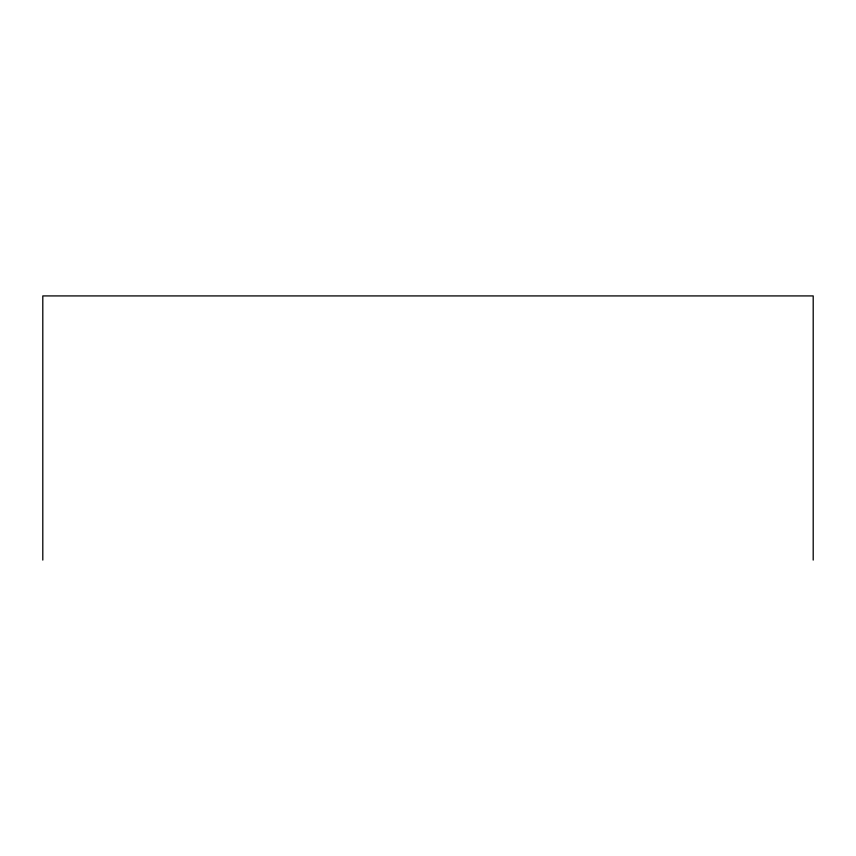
<?xml version="1.0" encoding="UTF-8"?>
<svg xmlns="http://www.w3.org/2000/svg" width="856" height="856" viewBox="0 0 856 856"><rect width="100%" height="100%" fill="white"/><g stroke="black" fill="none" stroke-linecap="round" stroke-linejoin="round"><path stroke-width="1.28" d="M813.2 560.081L813.2 295.919L42.8 295.919L42.8 560.081"/></g></svg>
